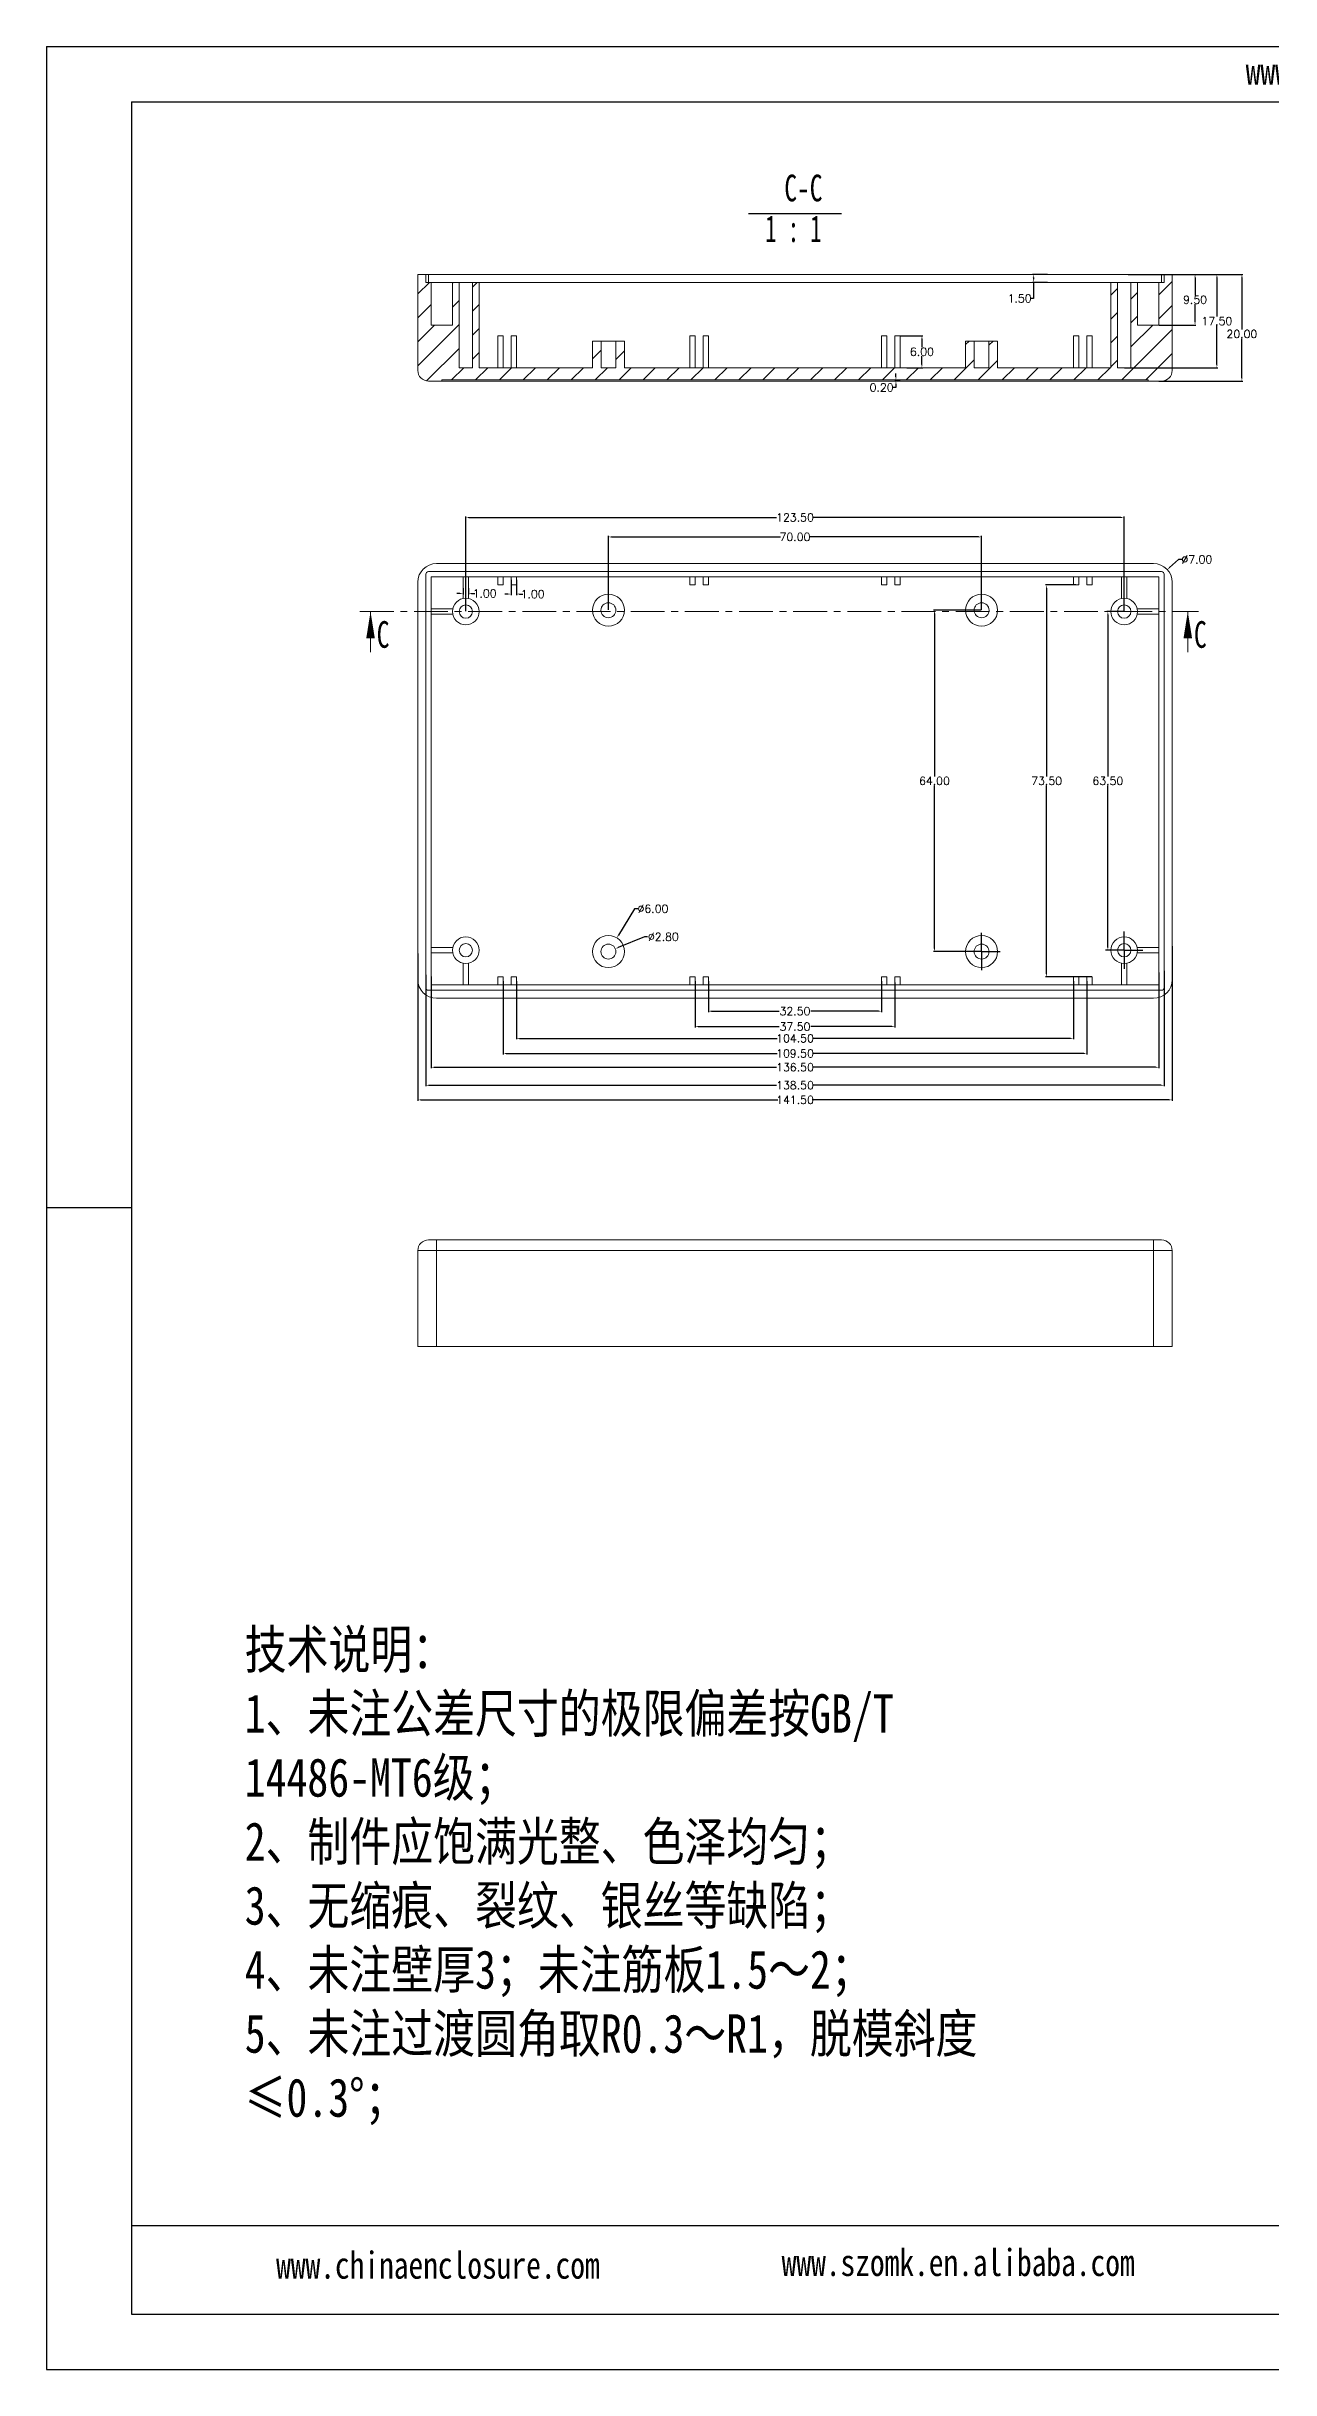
# Model space of a CAD drawing. Header units: inches. Extents: x 1849 to 3202, y 573 to 1008.
# Drawn here: x 2586.1 to 2815.7, y 573 to 1008.5 of the extents above; entities that cross this region are included whole.
import ezdxf

# ---------------------------------------------------------------- set-up
doc = ezdxf.new("R2010")
doc.units = ezdxf.units.IN
doc.linetypes.add('CENTER', pattern=[10.16, 6.35, -1.27, 1.27, -1.27])
doc.layers.add('10', color=7, linetype='Continuous')
doc.layers.add('文字', color=81, linetype='Continuous')
doc.styles.add('SLDTEXTSTYLE6', font='TXT', dxfattribs={"width": 0.7})
doc.styles.add('SLDTEXTSTYLE7', font='TXT', dxfattribs={"width": 0.62})
doc.styles.get("Standard").update_dxf_attribs({"font": 'txt', "bigfont": 'gbcbig.shx'})
doc.styles.add('宋体', font='', dxfattribs={"width": 0.8, "height": 3.5})
doc.styles.get('宋体').set_extended_font_data('SimSun')
doc.dimstyles.new('2', dxfattribs={"dimtxt": 1.5, "dimasz": 0.6, "dimexe": 0.18, "dimexo": 0.0625, "dimgap": 0.09, "dimtad": 0, "dimtih": 1, "dimtoh": 1, "dimzin": 0, "dimdsep": 46, "dimtxsty": 'Standard', "dimcen": 0, "dimadec": 0, "dimazin": 2, "dimtfac": 1, "dimtofl": 0, "dimtmove": 0, "dimatfit": 3, "dimfxl": 1, "dimtolj": 1, "dimtzin": 0, "dimarcsym": 0})

# ---------------------------------------------------------------- blocks, each defined once
blk = doc.blocks.new('SW_CENTERMARKSYMBOL_12')
at = {"layer": '10', "color": 0}
for p, q in [((-2.5, 0), (-3.5, 0)), ((0, 0), (-2.5, 0)), ((0, 2.5), (0, 3.5)), ((0, 0), (0, 2.5)), ((0, 0), (0, -2.5)), ((0, 0), (2.5, 0)), ((2.5, 0), (3.5, 0)), ((0, -2.5), (0, -3.5))]:
    blk.add_line(p, q, dxfattribs=at)
blk = doc.blocks.new('SW_CENTERMARKSYMBOL_19')
at = {"layer": '10', "color": 0}
for p, q in [((-2.5, 0), (-3.5, 0)), ((0, 0), (-2.5, 0)), ((0, 2.5), (0, 3.5)), ((0, 0), (0, 2.5)), ((0, 0), (0, -2.5)), ((0, 0), (2.5, 0)), ((2.5, 0), (3.5, 0)), ((0, -2.5), (0, -3.5))]:
    blk.add_line(p, q, dxfattribs=at)
blk = doc.blocks.new('SW_NOTE_1')
at = {"layer": '10', "color": 0}
blk.add_line((-4.36, -0.82), (13.09, -0.82), dxfattribs=at)
at = {"layer": '10', "color": 0, "char_height": 5, "attachment_point": 2}
for s, insert, style in [('C-C', (5.94, 6.45), 'SLDTEXTSTYLE6'), ('1 : 1', (4.07, -1.19), 'SLDTEXTSTYLE7')]:
    blk.add_mtext(s, dxfattribs=dict(at, insert=insert, style=style))
blk = doc.blocks.new('*D263')
at = {"color": 0, "lineweight": -2, "transparency": 16777216}
for p, q in [((2664.73, 902.61), (2664.73, 920.37)), ((2665.33, 920.19), (2723.02, 920.19)), ((2787.63, 920.19), (2729.95, 920.19)), ((2788.23, 902.61), (2788.23, 920.37))]:
    blk.add_line(p, q, dxfattribs=at)
at = {"color": 0, "transparency": 16777216}
for points in [[(2665.33, 920.29), (2665.33, 920.09), (2664.73, 920.19)], [(2787.63, 920.29), (2787.63, 920.09), (2788.23, 920.19)]]:
    blk.add_solid(points, dxfattribs=at)
at = {"layer": 'Defpoints', "color": 0, "transparency": 16777216}
for p in [(2788.23, 920.19), (2664.73, 902.55), (2788.23, 902.55)]:
    blk.add_point(p, dxfattribs=at)
at = {"color": 0, "transparency": 16777216, "insert": (2726.48, 920.19), "char_height": 1.5, "attachment_point": 5}
blk.add_mtext('\\A1;123.50', dxfattribs=at)
blk = doc.blocks.new('*D264')
at = {"color": 0, "lineweight": -2, "transparency": 16777216}
for p, q in [((2691.48, 902.86), (2691.48, 916.72)), ((2692.08, 916.54), (2723.77, 916.54)), ((2760.88, 916.54), (2729.2, 916.54)), ((2761.48, 902.86), (2761.48, 916.72))]:
    blk.add_line(p, q, dxfattribs=at)
at = {"color": 0, "transparency": 16777216}
for points in [[(2692.08, 916.64), (2692.08, 916.44), (2691.48, 916.54)], [(2760.88, 916.64), (2760.88, 916.44), (2761.48, 916.54)]]:
    blk.add_solid(points, dxfattribs=at)
at = {"layer": 'Defpoints', "color": 0, "transparency": 16777216}
for p in [(2761.48, 916.54), (2691.48, 902.8), (2761.48, 902.8)]:
    blk.add_point(p, dxfattribs=at)
at = {"color": 0, "transparency": 16777216, "insert": (2726.48, 916.54), "char_height": 1.5, "attachment_point": 5}
blk.add_mtext('\\A1;70.00', dxfattribs=at)
blk = doc.blocks.new('*D265')
at = {"color": 0, "lineweight": -2, "transparency": 16777216}
for p, q in [((2710.23, 833.23), (2710.23, 827.45)), ((2742.73, 833.23), (2742.73, 827.45)), ((2710.83, 827.63), (2723.52, 827.63)), ((2742.13, 827.63), (2729.45, 827.63))]:
    blk.add_line(p, q, dxfattribs=at)
at = {"color": 0, "transparency": 16777216}
for points in [[(2710.83, 827.73), (2710.83, 827.53), (2710.23, 827.63)], [(2742.13, 827.73), (2742.13, 827.53), (2742.73, 827.63)]]:
    blk.add_solid(points, dxfattribs=at)
at = {"layer": 'Defpoints', "color": 0, "transparency": 16777216}
for p in [(2710.23, 833.3), (2742.73, 833.3), (2742.73, 827.63)]:
    blk.add_point(p, dxfattribs=at)
at = {"color": 0, "transparency": 16777216, "insert": (2726.48, 827.63), "char_height": 1.5, "attachment_point": 5}
blk.add_mtext('\\A1;32.50', dxfattribs=at)
blk = doc.blocks.new('*D266')
at = {"color": 0, "lineweight": -2, "transparency": 16777216}
for p, q in [((2707.73, 833.23), (2707.73, 824.55)), ((2745.23, 832.98), (2745.23, 824.55)), ((2708.33, 824.73), (2723.52, 824.73)), ((2744.63, 824.73), (2729.45, 824.73))]:
    blk.add_line(p, q, dxfattribs=at)
at = {"color": 0, "transparency": 16777216}
for points in [[(2708.33, 824.83), (2708.33, 824.63), (2707.73, 824.73)], [(2744.63, 824.83), (2744.63, 824.63), (2745.23, 824.73)]]:
    blk.add_solid(points, dxfattribs=at)
at = {"layer": 'Defpoints', "color": 0, "transparency": 16777216}
for p in [(2707.73, 833.3), (2745.23, 833.04), (2745.23, 824.73)]:
    blk.add_point(p, dxfattribs=at)
at = {"color": 0, "transparency": 16777216, "insert": (2726.48, 824.73), "char_height": 1.5, "attachment_point": 5}
blk.add_mtext('\\A1;37.50', dxfattribs=at)
blk = doc.blocks.new('*D267')
at = {"color": 0, "lineweight": -2, "transparency": 16777216}
for p, q in [((2674.23, 833.23), (2674.23, 822.35)), ((2778.73, 833.23), (2778.73, 822.35)), ((2674.83, 822.53), (2723.14, 822.53)), ((2778.13, 822.53), (2729.82, 822.53))]:
    blk.add_line(p, q, dxfattribs=at)
at = {"color": 0, "transparency": 16777216}
for points in [[(2674.83, 822.63), (2674.83, 822.43), (2674.23, 822.53)], [(2778.13, 822.63), (2778.13, 822.43), (2778.73, 822.53)]]:
    blk.add_solid(points, dxfattribs=at)
at = {"layer": 'Defpoints', "color": 0, "transparency": 16777216}
for p in [(2674.23, 833.3), (2778.73, 833.3), (2778.73, 822.53)]:
    blk.add_point(p, dxfattribs=at)
at = {"color": 0, "transparency": 16777216, "insert": (2726.48, 822.53), "char_height": 1.5, "attachment_point": 5}
blk.add_mtext('\\A1;104.50', dxfattribs=at)
blk = doc.blocks.new('*D268')
at = {"color": 0, "lineweight": -2, "transparency": 16777216}
for p, q in [((2671.73, 833.23), (2671.73, 819.52)), ((2781.23, 833.23), (2781.23, 819.52)), ((2672.33, 819.7), (2723.14, 819.7)), ((2780.63, 819.7), (2729.82, 819.7))]:
    blk.add_line(p, q, dxfattribs=at)
at = {"color": 0, "transparency": 16777216}
for points in [[(2672.33, 819.8), (2672.33, 819.6), (2671.73, 819.7)], [(2780.63, 819.8), (2780.63, 819.6), (2781.23, 819.7)]]:
    blk.add_solid(points, dxfattribs=at)
at = {"layer": 'Defpoints', "color": 0, "transparency": 16777216}
for p in [(2671.73, 833.3), (2781.23, 833.3), (2671.73, 819.7)]:
    blk.add_point(p, dxfattribs=at)
at = {"color": 0, "transparency": 16777216, "insert": (2726.48, 819.7), "char_height": 1.5, "attachment_point": 5}
blk.add_mtext('\\A1;109.50', dxfattribs=at)
blk = doc.blocks.new('*D269')
at = {"color": 0, "lineweight": -2, "transparency": 16777216}
for p, q in [((2658.23, 834.15), (2658.23, 816.93)), ((2794.73, 834.88), (2794.73, 816.93)), ((2658.83, 817.11), (2723.02, 817.11)), ((2794.13, 817.11), (2729.95, 817.11))]:
    blk.add_line(p, q, dxfattribs=at)
at = {"color": 0, "transparency": 16777216}
for points in [[(2658.83, 817.21), (2658.83, 817.01), (2658.23, 817.11)], [(2794.13, 817.21), (2794.13, 817.01), (2794.73, 817.11)]]:
    blk.add_solid(points, dxfattribs=at)
at = {"layer": 'Defpoints', "color": 0, "transparency": 16777216}
for p in [(2658.23, 834.22), (2794.73, 834.95), (2794.73, 817.11)]:
    blk.add_point(p, dxfattribs=at)
at = {"color": 0, "transparency": 16777216, "insert": (2726.48, 817.11), "char_height": 1.5, "attachment_point": 5}
blk.add_mtext('\\A1;136.50', dxfattribs=at)
blk = doc.blocks.new('*D270')
at = {"color": 0, "lineweight": -2, "transparency": 16777216}
for p, q in [((2657.23, 834.41), (2657.23, 813.56)), ((2795.73, 835.21), (2795.73, 813.56)), ((2657.83, 813.74), (2723.02, 813.74)), ((2795.13, 813.74), (2729.95, 813.74))]:
    blk.add_line(p, q, dxfattribs=at)
at = {"color": 0, "transparency": 16777216}
for points in [[(2657.83, 813.84), (2657.83, 813.64), (2657.23, 813.74)], [(2795.13, 813.84), (2795.13, 813.64), (2795.73, 813.74)]]:
    blk.add_solid(points, dxfattribs=at)
at = {"layer": 'Defpoints', "color": 0, "transparency": 16777216}
for p in [(2657.23, 834.47), (2795.73, 835.27), (2795.73, 813.74)]:
    blk.add_point(p, dxfattribs=at)
at = {"color": 0, "transparency": 16777216, "insert": (2726.48, 813.74), "char_height": 1.5, "attachment_point": 5}
blk.add_mtext('\\A1;138.50', dxfattribs=at)
blk = doc.blocks.new('*D271')
at = {"color": 0, "lineweight": -2, "transparency": 16777216}
for p, q in [((2655.73, 838.42), (2655.73, 810.82)), ((2797.23, 839.83), (2797.23, 810.82)), ((2656.33, 811), (2723.27, 811)), ((2796.63, 811), (2729.7, 811))]:
    blk.add_line(p, q, dxfattribs=at)
at = {"color": 0, "transparency": 16777216}
for points in [[(2656.33, 811.1), (2656.33, 810.9), (2655.73, 811)], [(2796.63, 811.1), (2796.63, 810.9), (2797.23, 811)]]:
    blk.add_solid(points, dxfattribs=at)
at = {"layer": 'Defpoints', "color": 0, "transparency": 16777216}
for p in [(2655.73, 838.48), (2797.23, 839.89), (2797.23, 811)]:
    blk.add_point(p, dxfattribs=at)
at = {"color": 0, "transparency": 16777216, "insert": (2726.48, 811), "char_height": 1.5, "attachment_point": 5}
blk.add_mtext('\\A1;141.50', dxfattribs=at)
blk = doc.blocks.new('*D272')
at = {"color": 0, "lineweight": -2, "transparency": 16777216}
for p, q in [((2779.17, 907.55), (2773.5, 907.55)), ((2773.68, 906.95), (2773.68, 871.64)), ((2773.68, 834.65), (2773.68, 869.96)), ((2782.17, 834.05), (2773.5, 834.05))]:
    blk.add_line(p, q, dxfattribs=at)
at = {"color": 0, "transparency": 16777216}
for points in [[(2773.58, 906.95), (2773.78, 906.95), (2773.68, 907.55)], [(2773.58, 834.65), (2773.78, 834.65), (2773.68, 834.05)]]:
    blk.add_solid(points, dxfattribs=at)
at = {"layer": 'Defpoints', "color": 0, "transparency": 16777216}
for p in [(2773.68, 907.55), (2779.23, 907.55), (2782.23, 834.05)]:
    blk.add_point(p, dxfattribs=at)
at = {"color": 0, "transparency": 16777216, "insert": (2773.68, 870.8), "char_height": 1.5, "attachment_point": 5}
blk.add_mtext('\\A1;73.50', dxfattribs=at)
blk = doc.blocks.new('*D273')
at = {"color": 0, "lineweight": -2, "transparency": 16777216}
for p, q in [((2788.17, 902.55), (2784.99, 902.55)), ((2785.17, 901.95), (2785.17, 871.64)), ((2785.17, 839.65), (2785.17, 869.96)), ((2788.17, 839.05), (2784.99, 839.05))]:
    blk.add_line(p, q, dxfattribs=at)
at = {"color": 0, "transparency": 16777216}
for points in [[(2785.07, 901.95), (2785.27, 901.95), (2785.17, 902.55)], [(2785.07, 839.65), (2785.27, 839.65), (2785.17, 839.05)]]:
    blk.add_solid(points, dxfattribs=at)
at = {"layer": 'Defpoints', "color": 0, "transparency": 16777216}
for p in [(2788.23, 902.55), (2785.17, 839.05), (2788.23, 839.05)]:
    blk.add_point(p, dxfattribs=at)
at = {"color": 0, "transparency": 16777216, "insert": (2785.17, 870.8), "char_height": 1.5, "attachment_point": 5}
blk.add_mtext('\\A1;63.50', dxfattribs=at)
blk = doc.blocks.new('*D274')
at = {"color": 0, "lineweight": -2, "transparency": 16777216}
for p, q in [((2761.42, 902.8), (2752.46, 902.8)), ((2752.64, 902.2), (2752.64, 871.64)), ((2752.64, 839.4), (2752.64, 869.96)), ((2761.42, 838.8), (2752.46, 838.8))]:
    blk.add_line(p, q, dxfattribs=at)
at = {"color": 0, "transparency": 16777216}
for points in [[(2752.54, 902.2), (2752.74, 902.2), (2752.64, 902.8)], [(2752.54, 839.4), (2752.74, 839.4), (2752.64, 838.8)]]:
    blk.add_solid(points, dxfattribs=at)
at = {"layer": 'Defpoints', "color": 0, "transparency": 16777216}
for p in [(2761.48, 902.8), (2752.64, 838.8), (2761.48, 838.8)]:
    blk.add_point(p, dxfattribs=at)
at = {"color": 0, "transparency": 16777216, "insert": (2752.64, 870.8), "char_height": 1.5, "attachment_point": 5}
blk.add_mtext('\\A1;64.00', dxfattribs=at)
blk = doc.blocks.new('*D275')
at = {"color": 0, "lineweight": -2, "transparency": 16777216}
for p, q in [((2746.3, 954.26), (2750.47, 954.26)), ((2750.29, 953.66), (2750.29, 952.1)), ((2750.29, 948.86), (2750.29, 950.42)), ((2747.44, 948.26), (2750.47, 948.26))]:
    blk.add_line(p, q, dxfattribs=at)
at = {"color": 0, "transparency": 16777216}
for points in [[(2750.19, 953.66), (2750.39, 953.66), (2750.29, 954.26)], [(2750.19, 948.86), (2750.39, 948.86), (2750.29, 948.26)]]:
    blk.add_solid(points, dxfattribs=at)
at = {"layer": 'Defpoints', "color": 0, "transparency": 16777216}
for p in [(2746.23, 954.26), (2750.29, 954.26), (2747.37, 948.26)]:
    blk.add_point(p, dxfattribs=at)
at = {"color": 0, "transparency": 16777216, "insert": (2750.29, 951.26), "char_height": 1.5, "attachment_point": 5}
blk.add_mtext('\\A1;6.00', dxfattribs=at)
blk = doc.blocks.new('*D276')
at = {"color": 0, "lineweight": -2, "transparency": 16777216}
for p, q in [((2746.18, 945.96), (2745.24, 945.96)), ((2746.18, 945.76), (2745.24, 945.76)), ((2745.42, 946.56), (2745.42, 947.16)), ((2745.42, 945.16), (2745.42, 944.56)), ((2745.42, 944.56), (2744.82, 944.56))]:
    blk.add_line(p, q, dxfattribs=at)
at = {"color": 0, "transparency": 16777216}
for points in [[(2745.32, 946.56), (2745.52, 946.56), (2745.42, 945.96)], [(2745.32, 945.16), (2745.52, 945.16), (2745.42, 945.76)]]:
    blk.add_solid(points, dxfattribs=at)
at = {"layer": 'Defpoints', "color": 0, "transparency": 16777216}
for p in [(2745.42, 945.76), (2746.24, 945.96), (2746.24, 945.76)]:
    blk.add_point(p, dxfattribs=at)
at = {"color": 0, "transparency": 16777216, "insert": (2742.73, 944.56), "char_height": 1.5, "attachment_point": 5}
blk.add_mtext('\\A1;0.20', dxfattribs=at)
blk = doc.blocks.new('*D277')
at = {"color": 0, "lineweight": -2, "transparency": 16777216}
for p, q in [((2792.65, 965.76), (2810.49, 965.76)), ((2810.31, 965.16), (2810.31, 955.43)), ((2810.31, 946.36), (2810.31, 953.75)), ((2794.7, 945.76), (2810.49, 945.76))]:
    blk.add_line(p, q, dxfattribs=at)
at = {"color": 0, "transparency": 16777216}
for points in [[(2810.21, 965.16), (2810.41, 965.16), (2810.31, 965.76)], [(2810.21, 946.36), (2810.41, 946.36), (2810.31, 945.76)]]:
    blk.add_solid(points, dxfattribs=at)
at = {"layer": 'Defpoints', "color": 0, "transparency": 16777216}
for p in [(2792.59, 965.76), (2810.31, 965.76), (2794.63, 945.76)]:
    blk.add_point(p, dxfattribs=at)
at = {"color": 0, "transparency": 16777216, "insert": (2810.31, 954.59), "char_height": 1.5, "attachment_point": 5}
blk.add_mtext('\\A1;20.00', dxfattribs=at)
blk = doc.blocks.new('*D278')
at = {"color": 0, "lineweight": -2, "transparency": 16777216}
for p, q in [((2773.86, 965.76), (2771.01, 965.76)), ((2773.86, 964.26), (2771.01, 964.26)), ((2771.19, 965.16), (2771.19, 964.86)), ((2771.19, 964.26), (2771.19, 961.25)), ((2771.19, 961.25), (2770.59, 961.25))]:
    blk.add_line(p, q, dxfattribs=at)
at = {"color": 0, "transparency": 16777216}
for points in [[(2771.09, 965.16), (2771.29, 965.16), (2771.19, 965.76)], [(2771.09, 964.86), (2771.29, 964.86), (2771.19, 964.26)]]:
    blk.add_solid(points, dxfattribs=at)
at = {"layer": 'Defpoints', "color": 0, "transparency": 16777216}
for p in [(2771.19, 964.26), (2773.93, 965.76), (2773.93, 964.26)]:
    blk.add_point(p, dxfattribs=at)
at = {"color": 0, "transparency": 16777216, "insert": (2768.62, 961.25), "char_height": 1.5, "attachment_point": 5}
blk.add_mtext('\\A1;1.50', dxfattribs=at)
blk = doc.blocks.new('*D279')
at = {"color": 0, "lineweight": -2, "transparency": 16777216}
for p, q in [((2792.71, 965.76), (2801.7, 965.76)), ((2801.52, 965.16), (2801.52, 961.85)), ((2801.52, 956.86), (2801.52, 960.17)), ((2794.8, 956.26), (2801.7, 956.26))]:
    blk.add_line(p, q, dxfattribs=at)
at = {"color": 0, "transparency": 16777216}
for points in [[(2801.42, 965.16), (2801.62, 965.16), (2801.52, 965.76)], [(2801.42, 956.86), (2801.62, 956.86), (2801.52, 956.26)]]:
    blk.add_solid(points, dxfattribs=at)
at = {"layer": 'Defpoints', "color": 0, "transparency": 16777216}
for p in [(2792.65, 965.76), (2801.52, 965.76), (2794.73, 956.26)]:
    blk.add_point(p, dxfattribs=at)
at = {"color": 0, "transparency": 16777216, "insert": (2801.52, 961.01), "char_height": 1.5, "attachment_point": 5}
blk.add_mtext('\\A1;9.50', dxfattribs=at)
blk = doc.blocks.new('*D280')
at = {"color": 0, "lineweight": -2, "transparency": 16777216}
for p, q in [((2788.95, 965.76), (2805.8, 965.76)), ((2805.62, 965.16), (2805.62, 957.85)), ((2805.62, 948.86), (2805.62, 956.17)), ((2788.3, 948.26), (2805.8, 948.26))]:
    blk.add_line(p, q, dxfattribs=at)
at = {"color": 0, "transparency": 16777216}
for points in [[(2805.52, 965.16), (2805.72, 965.16), (2805.62, 965.76)], [(2805.52, 948.86), (2805.72, 948.86), (2805.62, 948.26)]]:
    blk.add_solid(points, dxfattribs=at)
at = {"layer": 'Defpoints', "color": 0, "transparency": 16777216}
for p in [(2788.89, 965.76), (2805.62, 965.76), (2788.23, 948.26)]:
    blk.add_point(p, dxfattribs=at)
at = {"color": 0, "transparency": 16777216, "insert": (2805.62, 957.01), "char_height": 1.5, "attachment_point": 5}
blk.add_mtext('\\A1;17.50', dxfattribs=at)
blk = doc.blocks.new('*D281')
at = {"color": 0, "lineweight": -2, "transparency": 16777216}
for p, q in [((2798.42, 912.33), (2796.76, 910.81)), ((2799.02, 912.33), (2798.42, 912.33))]:
    blk.add_line(p, q, dxfattribs=at)
at = {"color": 0, "transparency": 16777216}
blk.add_solid([(2796.69, 910.89), (2796.83, 910.74), (2796.32, 910.41)], dxfattribs=at)
at = {"layer": 'Defpoints', "color": 0, "transparency": 16777216}
for p in [(2796.32, 910.41), (2791.15, 905.69)]:
    blk.add_point(p, dxfattribs=at)
at = {"color": 0, "transparency": 16777216, "insert": (2801.86, 912.33), "char_height": 1.5, "attachment_point": 5}
blk.add_mtext('\\A1;∅7.00', dxfattribs=at)
blk = doc.blocks.new('*D286')
at = {"color": 0, "lineweight": -2, "transparency": 16777216}
for p, q in [((2673.23, 908.5), (2673.23, 905.65)), ((2674.23, 908.5), (2674.23, 905.65)), ((2672.63, 905.83), (2672.03, 905.83)), ((2674.83, 905.83), (2675.43, 905.83))]:
    blk.add_line(p, q, dxfattribs=at)
at = {"color": 0, "transparency": 16777216}
for points in [[(2672.63, 905.93), (2672.63, 905.73), (2673.23, 905.83)], [(2674.83, 905.93), (2674.83, 905.73), (2674.23, 905.83)]]:
    blk.add_solid(points, dxfattribs=at)
at = {"layer": 'Defpoints', "color": 0, "transparency": 16777216}
for p in [(2673.23, 908.56), (2674.23, 908.56), (2674.23, 905.83)]:
    blk.add_point(p, dxfattribs=at)
at = {"color": 0, "transparency": 16777216, "insert": (2677.27, 905.83), "char_height": 1.5, "attachment_point": 5}
blk.add_mtext('\\A1;1.00', dxfattribs=at)
blk = doc.blocks.new('*D287')
at = {"color": 0, "lineweight": -2, "transparency": 16777216}
for p, q in [((2663.63, 905.95), (2663.03, 905.95)), ((2664.23, 906.96), (2664.23, 905.77)), ((2665.23, 906.96), (2665.23, 905.77)), ((2665.83, 905.95), (2666.43, 905.95))]:
    blk.add_line(p, q, dxfattribs=at)
at = {"color": 0, "transparency": 16777216}
for points in [[(2663.63, 906.05), (2663.63, 905.85), (2664.23, 905.95)], [(2665.83, 906.05), (2665.83, 905.85), (2665.23, 905.95)]]:
    blk.add_solid(points, dxfattribs=at)
at = {"layer": 'Defpoints', "color": 0, "transparency": 16777216}
for p in [(2664.23, 907.02), (2665.23, 907.02), (2665.23, 905.95)]:
    blk.add_point(p, dxfattribs=at)
at = {"color": 0, "transparency": 16777216, "insert": (2668.27, 905.95), "char_height": 1.5, "attachment_point": 5}
blk.add_mtext('\\A1;1.00', dxfattribs=at)
blk = doc.blocks.new('*D288')
at = {"color": 0, "lineweight": -2, "transparency": 16777216}
for p, q in [((2696.4, 846.83), (2693.36, 841.87)), ((2697, 846.83), (2696.4, 846.83))]:
    blk.add_line(p, q, dxfattribs=at)
at = {"color": 0, "transparency": 16777216}
blk.add_solid([(2693.28, 841.92), (2693.45, 841.81), (2693.05, 841.36)], dxfattribs=at)
at = {"layer": 'Defpoints', "color": 0, "transparency": 16777216}
for p in [(2693.05, 841.36), (2689.92, 836.24)]:
    blk.add_point(p, dxfattribs=at)
at = {"color": 0, "transparency": 16777216, "insert": (2699.84, 846.83), "char_height": 1.5, "attachment_point": 5}
blk.add_mtext('\\A1;∅6.00', dxfattribs=at)
blk = doc.blocks.new('*D289')
at = {"color": 0, "lineweight": -2, "transparency": 16777216}
for p, q in [((2698.23, 841.57), (2693.33, 839.56)), ((2698.83, 841.57), (2698.23, 841.57))]:
    blk.add_line(p, q, dxfattribs=at)
at = {"color": 0, "transparency": 16777216}
blk.add_solid([(2693.3, 839.65), (2693.37, 839.46), (2692.78, 839.33)], dxfattribs=at)
at = {"layer": 'Defpoints', "color": 0, "transparency": 16777216}
for p in [(2690.19, 838.26), (2692.78, 839.33)]:
    blk.add_point(p, dxfattribs=at)
at = {"color": 0, "transparency": 16777216, "insert": (2701.79, 841.57), "char_height": 1.5, "attachment_point": 5}
blk.add_mtext('\\A1;∅2.80', dxfattribs=at)

msp = doc.modelspace()

# ---------------------------------------------------------------- hatches: boundary and pattern name
at = {"linetype": 'Continuous', "lineweight": 0}
h = msp.add_hatch(dxfattribs=at)
h.set_pattern_fill('ANSI31', color=4, style=0)
h.set_pattern_definition([(45, (1991.646, 194.7352), (-2.245064, 2.245064), [])])
edge = h.paths.add_edge_path(flags=0)
edge.add_line((2758.495, 948.263), (2694.475, 948.263))
edge.add_line((2694.475, 948.263), (2694.475, 953.263))
edge.add_line((2694.475, 953.263), (2692.862, 953.263))
edge.add_line((2692.862, 953.263), (2692.862, 948.263))
edge.add_line((2692.862, 948.263), (2690.107, 948.263))
edge.add_line((2690.107, 948.263), (2690.107, 953.263))
edge.add_line((2690.107, 953.263), (2688.495, 953.263))
edge.add_line((2688.495, 953.263), (2688.495, 948.263))
edge.add_line((2688.495, 948.263), (2667.235, 948.263))
edge.add_line((2667.235, 948.263), (2667.235, 964.263))
edge.add_line((2667.235, 964.263), (2665.985, 964.263))
edge.add_line((2665.985, 964.263), (2665.985, 948.263))
edge.add_line((2665.985, 948.263), (2663.485, 948.263))
edge.add_line((2663.485, 948.263), (2663.485, 964.263))
edge.add_line((2663.485, 964.263), (2662.235, 964.263))
edge.add_line((2662.235, 964.263), (2662.235, 956.263))
edge.add_line((2662.235, 956.263), (2658.235, 956.263))
edge.add_line((2658.235, 956.263), (2658.235, 964.263))
edge.add_line((2658.235, 964.263), (2657.235, 964.263))
edge.add_line((2657.235, 964.263), (2657.235, 965.763))
edge.add_line((2657.235, 965.763), (2655.735, 965.763))
edge.add_line((2655.735, 965.763), (2655.735, 947.763))
edge.add_arc((2657.735, 947.763), 2, 180, 270)
edge.add_line((2657.735, 945.763), (2660.235, 945.763))
edge.add_line((2660.235, 945.763), (2660.235, 945.963))
edge.add_line((2660.235, 945.963), (2792.735, 945.963))
edge.add_line((2792.735, 945.963), (2792.735, 945.763))
edge.add_line((2792.735, 945.763), (2795.235, 945.763))
edge.add_arc((2795.235, 947.763), 2, 270, 360)
edge.add_line((2797.235, 947.763), (2797.235, 965.763))
edge.add_line((2797.235, 965.763), (2795.735, 965.763))
edge.add_line((2795.735, 965.763), (2795.735, 964.263))
edge.add_line((2795.735, 964.263), (2794.735, 964.263))
edge.add_line((2794.735, 964.263), (2794.735, 956.263))
edge.add_line((2794.735, 956.263), (2790.735, 956.263))
edge.add_line((2790.735, 956.263), (2790.735, 964.263))
edge.add_line((2790.735, 964.263), (2789.485, 964.263))
edge.add_line((2789.485, 964.263), (2789.485, 948.263))
edge.add_line((2789.485, 948.263), (2786.985, 948.263))
edge.add_line((2786.985, 948.263), (2786.985, 964.263))
edge.add_line((2786.985, 964.263), (2785.735, 964.263))
edge.add_line((2785.735, 964.263), (2785.735, 948.263))
edge.add_line((2785.735, 948.263), (2764.475, 948.263))
edge.add_line((2764.475, 948.263), (2764.475, 953.263))
edge.add_line((2764.475, 953.263), (2762.862, 953.263))
edge.add_line((2762.862, 953.263), (2762.862, 948.263))
edge.add_line((2762.862, 948.263), (2760.107, 948.263))
edge.add_line((2760.107, 948.263), (2760.107, 953.263))
edge.add_line((2760.107, 953.263), (2758.495, 953.263))
edge.add_line((2758.495, 953.263), (2758.495, 948.263))

# ---------------------------------------------------------------- linework, layer by layer
for p, q in [((2586.072, 1008.495), (3202.047, 1008.495)), ((2586.072, 1008.495), (2586.072, 572.957)), ((2602.011, 998.125), (3191.677, 998.125)), ((2602.011, 998.125), (2602.011, 583.327)), ((2602.011, 790.726), (2586.072, 790.726)), ((2586.072, 774.595), (2586.072, 572.957)), ((2818.359, 599.919), (2602.011, 599.919)), ((2602.011, 583.327), (3191.677, 583.327)), ((2586.072, 572.957), (3202.047, 572.957)), ((2586.072, 572.957), (2871.246, 572.957))]:
    msp.add_line(p, q)
at = {"color": 7, "linetype": 'Continuous', "lineweight": 15}
for p, q in [((2655.735, 947.763), (2655.735, 965.763)), ((2655.735, 965.763), (2657.235, 965.763)), ((2657.235, 965.763), (2657.235, 964.263)), ((2657.235, 965.763), (2657.735, 965.763)), ((2658.235, 964.263), (2657.235, 964.263)), ((2657.735, 965.763), (2657.735, 964.263)), ((2795.235, 965.763), (2657.735, 965.763)), ((2658.235, 956.263), (2658.235, 964.263)), ((2662.235, 964.263), (2658.235, 964.263)), ((2662.235, 956.263), (2662.235, 964.263)), ((2663.485, 964.263), (2662.235, 964.263)), ((2663.485, 948.263), (2663.485, 964.263)), ((2665.985, 964.263), (2663.485, 964.263)), ((2665.985, 964.263), (2665.985, 948.263)), ((2667.235, 964.263), (2665.985, 964.263)), ((2667.235, 964.263), (2667.235, 948.263)), ((2785.735, 964.263), (2667.235, 964.263)), ((2785.735, 964.263), (2785.735, 948.263)), ((2786.985, 964.263), (2785.735, 964.263)), ((2786.985, 964.263), (2786.985, 948.263)), ((2786.985, 964.263), (2789.485, 964.263)), ((2789.485, 948.263), (2789.485, 964.263)), ((2790.735, 964.263), (2789.485, 964.263)), ((2790.735, 956.263), (2790.735, 964.263)), ((2794.735, 964.263), (2790.735, 964.263)), ((2794.735, 964.263), (2794.735, 956.263)), ((2795.735, 964.263), (2794.735, 964.263)), ((2795.235, 964.263), (2795.235, 965.763)), ((2795.235, 965.763), (2795.735, 965.763)), ((2795.735, 964.263), (2795.735, 965.763)), ((2795.735, 965.763), (2797.235, 965.763)), ((2797.235, 965.763), (2797.235, 947.763)), ((2662.235, 956.263), (2658.235, 956.263)), ((2670.735, 954.263), (2670.735, 948.263)), ((2670.735, 954.263), (2671.735, 954.263)), ((2671.735, 954.263), (2671.735, 948.263)), ((2673.235, 954.263), (2674.235, 954.263)), ((2673.235, 954.263), (2673.235, 948.263)), ((2674.235, 954.263), (2674.235, 948.263)), ((2706.735, 954.263), (2706.735, 948.263)), ((2706.735, 954.263), (2707.735, 954.263)), ((2707.735, 954.263), (2707.735, 948.263)), ((2709.235, 954.263), (2710.235, 954.263)), ((2709.235, 954.263), (2709.235, 948.263)), ((2710.235, 954.263), (2710.235, 948.263)), ((2742.735, 954.263), (2742.735, 948.263)), ((2743.735, 954.263), (2742.735, 954.263)), ((2743.735, 954.263), (2743.735, 948.263)), ((2746.235, 954.263), (2745.235, 954.263)), ((2745.235, 954.263), (2745.235, 948.263)), ((2746.235, 954.263), (2746.235, 948.263)), ((2778.735, 954.263), (2778.735, 948.263)), ((2779.735, 954.263), (2778.735, 954.263)), ((2779.735, 954.263), (2779.735, 948.263)), ((2782.235, 954.263), (2781.235, 954.263)), ((2781.235, 954.263), (2781.235, 948.263)), ((2782.235, 954.263), (2782.235, 948.263)), ((2794.735, 956.263), (2790.735, 956.263)), ((2688.485, 953.263), (2688.485, 948.263)), ((2688.485, 953.263), (2688.495, 953.263)), ((2688.495, 948.263), (2688.495, 953.263)), ((2690.107, 953.263), (2688.495, 953.263)), ((2690.107, 948.263), (2690.107, 953.263)), ((2692.862, 953.263), (2690.107, 953.263)), ((2692.862, 953.263), (2692.862, 948.263)), ((2694.475, 953.263), (2692.862, 953.263)), ((2694.475, 953.263), (2694.475, 948.263)), ((2694.475, 953.263), (2694.485, 953.263)), ((2694.485, 948.263), (2694.485, 953.263)), ((2758.485, 953.263), (2758.485, 948.263)), ((2758.495, 953.263), (2758.485, 953.263)), ((2758.495, 953.263), (2758.495, 948.263)), ((2760.107, 953.263), (2758.495, 953.263)), ((2760.107, 953.263), (2760.107, 948.263)), ((2760.107, 953.263), (2762.862, 953.263)), ((2762.862, 948.263), (2762.862, 953.263)), ((2764.475, 953.263), (2762.862, 953.263)), ((2764.475, 948.263), (2764.475, 953.263)), ((2764.485, 953.263), (2764.475, 953.263)), ((2764.485, 948.263), (2764.485, 953.263)), ((2657.735, 945.763), (2660.235, 945.763)), ((2660.235, 945.963), (2660.235, 945.763)), ((2792.735, 945.963), (2660.235, 945.963)), ((2660.235, 945.763), (2792.735, 945.763)), ((2663.485, 948.263), (2665.985, 948.263)), ((2667.235, 948.263), (2688.495, 948.263)), ((2690.107, 948.263), (2692.862, 948.263)), ((2694.475, 948.263), (2758.495, 948.263)), ((2760.107, 948.263), (2762.862, 948.263)), ((2764.475, 948.263), (2785.735, 948.263)), ((2786.985, 948.263), (2789.485, 948.263)), ((2792.735, 945.763), (2792.735, 945.963)), ((2792.735, 945.763), (2795.235, 945.763)), ((2793.735, 911.546), (2659.235, 911.546)), ((2655.735, 908.046), (2655.735, 833.546)), ((2657.235, 909.546), (2657.235, 832.046)), ((2795.235, 910.046), (2657.735, 910.046)), ((2794.735, 909.046), (2658.235, 909.046)), ((2658.235, 909.046), (2658.235, 832.546)), ((2664.235, 909.046), (2664.235, 904.996)), ((2665.235, 904.996), (2665.235, 909.046)), ((2670.735, 909.046), (2670.735, 907.546)), ((2670.735, 907.546), (2671.735, 907.546)), ((2671.735, 907.546), (2671.735, 909.046)), ((2673.235, 909.046), (2673.235, 907.546)), ((2673.235, 907.546), (2674.235, 907.546)), ((2674.235, 907.546), (2674.235, 909.046)), ((2706.735, 909.046), (2706.735, 907.546)), ((2706.735, 907.546), (2707.735, 907.546)), ((2707.735, 907.546), (2707.735, 909.046)), ((2709.235, 909.046), (2709.235, 907.546)), ((2709.235, 907.546), (2710.235, 907.546)), ((2710.235, 907.546), (2710.235, 909.046)), ((2742.735, 907.546), (2742.735, 909.046)), ((2743.735, 907.546), (2742.735, 907.546)), ((2743.735, 909.046), (2743.735, 907.546)), ((2745.235, 907.546), (2745.235, 909.046)), ((2746.235, 907.546), (2745.235, 907.546)), ((2746.235, 909.046), (2746.235, 907.546)), ((2778.735, 907.546), (2778.735, 909.046)), ((2779.735, 907.546), (2778.735, 907.546)), ((2779.735, 909.046), (2779.735, 907.546)), ((2781.235, 907.546), (2781.235, 909.046)), ((2782.235, 907.546), (2781.235, 907.546)), ((2782.235, 909.046), (2782.235, 907.546)), ((2787.735, 904.996), (2787.735, 909.046)), ((2788.735, 909.046), (2788.735, 904.996)), ((2794.735, 832.546), (2794.735, 909.046)), ((2795.735, 832.046), (2795.735, 909.546)), ((2797.235, 833.546), (2797.235, 908.046)), ((2662.285, 903.046), (2658.235, 903.046)), ((2658.235, 902.046), (2662.285, 902.046)), ((2790.684, 903.046), (2794.735, 903.046)), ((2794.735, 902.046), (2790.684, 902.046)), ((2658.235, 839.546), (2662.285, 839.546)), ((2662.285, 838.546), (2658.235, 838.546)), ((2664.235, 832.546), (2664.235, 836.597)), ((2665.235, 836.597), (2665.235, 832.546)), ((2787.735, 836.597), (2787.735, 832.546)), ((2788.735, 832.546), (2788.735, 836.597)), ((2794.735, 839.546), (2790.684, 839.546)), ((2790.684, 838.546), (2794.735, 838.546)), ((2658.235, 832.546), (2794.735, 832.546)), ((2670.735, 834.046), (2671.735, 834.046)), ((2670.735, 832.546), (2670.735, 834.046)), ((2671.735, 834.046), (2671.735, 832.546)), ((2673.235, 834.046), (2674.235, 834.046)), ((2673.235, 832.546), (2673.235, 834.046)), ((2674.235, 834.046), (2674.235, 832.546)), ((2706.735, 834.046), (2707.735, 834.046)), ((2706.735, 832.546), (2706.735, 834.046)), ((2707.735, 834.046), (2707.735, 832.546)), ((2709.235, 834.046), (2710.235, 834.046)), ((2709.235, 832.546), (2709.235, 834.046)), ((2710.235, 834.046), (2710.235, 832.546)), ((2742.735, 834.046), (2742.735, 832.546)), ((2743.735, 834.046), (2742.735, 834.046)), ((2743.735, 832.546), (2743.735, 834.046)), ((2746.235, 834.046), (2745.235, 834.046)), ((2745.235, 834.046), (2745.235, 832.546)), ((2746.235, 832.546), (2746.235, 834.046)), ((2778.735, 834.046), (2778.735, 832.546)), ((2779.735, 834.046), (2778.735, 834.046)), ((2779.735, 832.546), (2779.735, 834.046)), ((2781.235, 834.046), (2781.235, 832.546)), ((2782.235, 834.046), (2781.235, 834.046)), ((2782.235, 832.546), (2782.235, 834.046)), ((2657.735, 831.546), (2795.235, 831.546)), ((2659.235, 830.046), (2793.735, 830.046)), ((2657.735, 784.744), (2659.235, 784.744)), ((2659.235, 782.744), (2659.235, 784.744)), ((2659.235, 784.744), (2793.735, 784.744)), ((2793.735, 782.744), (2793.735, 784.744)), ((2793.735, 784.744), (2795.235, 784.744)), ((2659.235, 782.744), (2655.735, 782.744)), ((2655.735, 764.744), (2655.735, 782.744)), ((2793.735, 782.744), (2659.235, 782.744)), ((2659.235, 782.744), (2659.235, 764.744)), ((2797.235, 782.744), (2793.735, 782.744)), ((2793.735, 764.744), (2793.735, 782.744)), ((2797.235, 782.744), (2797.235, 764.744)), ((2659.235, 764.744), (2655.735, 764.744)), ((2793.735, 764.744), (2659.235, 764.744)), ((2797.235, 764.744), (2793.735, 764.744))]:
    msp.add_line(p, q, dxfattribs=at)
at = {"color": 2, "linetype": 'CENTER', "lineweight": 0}
msp.add_line((2644.863, 902.546), (2802.161, 902.546), dxfattribs=at)
at = {"color": 7, "linetype": 'Continuous', "lineweight": 0}
for p, q in [((2646.863, 894.946), (2646.863, 902.546)), ((2800.161, 894.946), (2800.161, 902.546))]:
    msp.add_line(p, q, dxfattribs=at)
at = {"color": 7, "linetype": 'Continuous', "lineweight": 15}
for centre, radius in [((2664.735, 902.546), 2.5), ((2664.735, 902.546), 1.25), ((2691.485, 902.796), 3), ((2691.485, 902.796), 1.4), ((2761.485, 902.796), 3), ((2761.485, 902.796), 1.4), ((2788.235, 902.546), 2.5), ((2788.235, 902.546), 1.25), ((2664.735, 839.046), 2.5), ((2691.485, 838.796), 3), ((2761.485, 838.796), 3), ((2788.235, 839.046), 2.5), ((2664.735, 839.046), 1.25), ((2691.485, 838.796), 1.4), ((2761.485, 838.796), 1.4), ((2788.235, 839.046), 1.25)]:
    msp.add_circle(centre, radius, dxfattribs=at)
for centre, radius, start, end in [((2657.735, 947.763), 2, 180, 270), ((2795.235, 947.763), 2, 270, 0), ((2659.235, 908.046), 3.5, 90, 180), ((2793.735, 908.046), 3.5, 0, 90), ((2657.735, 909.546), 0.5, 90, 180), ((2795.235, 909.546), 0.5, 0, 90), ((2659.235, 833.546), 3.5, 180, 270), ((2657.735, 832.046), 0.5, 180, 270), ((2793.735, 833.546), 3.5, 270, 0), ((2795.235, 832.046), 0.5, 270, 0), ((2657.735, 782.744), 2, 90, 180), ((2795.235, 782.744), 2, 0, 90)]:
    msp.add_arc(centre, radius, start, end, dxfattribs=at)
at = {"color": 7, "linetype": 'Continuous', "lineweight": 0}
for points in [[(2646.863, 902.546), (2646.063, 897.546), (2647.663, 897.546)], [(2800.161, 902.546), (2799.361, 897.546), (2800.961, 897.546)]]:
    msp.add_solid(points, dxfattribs=at)

# ---------------------------------------------------------------- block references
at = {"layer": '10'}
for name, p in [('SW_NOTE_1', (2722.12, 978.013)), ('SW_CENTERMARKSYMBOL_19', (2761.485, 838.796)), ('SW_CENTERMARKSYMBOL_12', (2788.235, 839.046))]:
    msp.add_blockref(name, p, dxfattribs=at)

# ---------------------------------------------------------------- texts
at = {"color": 7, "linetype": 'Continuous', "char_height": 5, "attachment_point": 1, "style": 'SLDTEXTSTYLE6'}
for insert in [(2648.028, 900.753), (2801.325, 900.753)]:
    msp.add_mtext('C', dxfattribs=dict(at, insert=insert))
at = {"layer": '文字', "color": 0, "attachment_point": 1, "style": '宋体'}
for s, insert, char_height, width in [('www.chinaenclosure.com', (2811.032, 1006.404), 5.06975, 89.0707), ('{\\H1.111x;技术说明：\\P1、未注公差尺寸的极限偏差按GB/T 14486-MT6级；\\P2、制件应饱满光整、色泽均匀；\\P3、无缩痕、裂纹、银丝等缺陷；\\P4、未注壁厚3；未注筋板1.5～2；\\P5、未注过渡圆角取R0.3～R1，脱模斜度≤0.3%%D；}', (2623.262, 711.575), 6.48122, 145.98558), ('www.chinaenclosure.com', (2629.156, 595.063), 5.06975, 89.0707), ('www.szomk.en.alibaba.com', (2723.982, 595.565), 5.06975, 89.0707)]:
    msp.add_mtext(s, dxfattribs=dict(at, insert=insert, char_height=char_height, width=width))

# ---------------------------------------------------------------- dimensions: what is measured, and where the dimension line sits
for base, p1, p2, picture, middle in [((2771.186, 964.263), (2773.927, 965.763), (2773.927, 964.263), '*D278', (2768.621, 961.246)), ((2810.313, 965.763), (2794.634, 945.763), (2792.586, 965.763), '*D277', (2810.313, 954.586)), ((2801.516, 965.763), (2794.735, 956.263), (2792.648, 965.763), '*D279', (2801.516, 961.013))]:
    dim = msp.add_linear_dim(base=base, p1=p1, p2=p2, angle=90, dimstyle='2')
    dim.commit()
    dim.dimension.update_dxf_attribs({"geometry": picture, "text_midpoint": middle, "dimtype": 160})
for base, p1, p2, picture, middle in [((2805.617, 965.763), (2788.235, 948.263), (2788.889, 965.763), '*D280', (2805.617, 957.013)), ((2750.29, 954.263), (2747.374, 948.263), (2746.235, 954.263), '*D275', (2750.29, 951.263)), ((2745.425, 945.763), (2746.24, 945.963), (2746.24, 945.763), '*D276', (2742.735, 944.563)), ((2773.676, 907.546), (2782.235, 834.046), (2779.235, 907.546), '*D272', (2773.676, 870.796)), ((2752.645, 838.796), (2761.485, 902.796), (2761.485, 838.796), '*D274', (2752.645, 870.796)), ((2785.17, 839.046), (2788.235, 902.546), (2788.235, 839.046), '*D273', (2785.17, 870.796))]:
    dim = msp.add_linear_dim(base=base, p1=p1, p2=p2, angle=90, dimstyle='2')
    dim.commit()
    dim.dimension.update_dxf_attribs({"geometry": picture, "text_midpoint": middle})
for base, p1, p2, picture, middle in [((2788.235, 920.188), (2664.735, 902.546), (2788.235, 902.546), '*D263', (2726.485, 920.188)), ((2761.485, 916.537), (2691.485, 902.796), (2761.485, 902.796), '*D264', (2726.485, 916.537))]:
    dim = msp.add_linear_dim(base=base, p1=p1, p2=p2, dimstyle='2')
    dim.commit()
    dim.dimension.update_dxf_attribs({"geometry": picture, "text_midpoint": middle, "dimtype": 160})
for p1, p2, picture, middle in [((2791.151, 905.686), (2796.319, 910.407), '*D281', (2801.864, 912.329)), ((2689.919, 836.238), (2693.051, 841.355), '*D288', (2699.845, 846.833)), ((2690.19, 838.264), (2692.78, 839.329), '*D289', (2701.793, 841.569))]:
    dim = msp.add_diameter_dim_2p(p1=p1, p2=p2, dimstyle='2')
    dim.commit()
    dim.dimension.update_dxf_attribs({"geometry": picture, "text_midpoint": middle, "dimtype": 163})
for base, p1, p2, picture, middle in [((2665.235, 905.95), (2664.235, 907.021), (2665.235, 907.021), '*D287', (2668.275, 905.95)), ((2674.235, 905.828), (2673.235, 908.564), (2674.235, 908.564), '*D286', (2677.275, 905.828)), ((2797.235, 810.998), (2655.735, 838.479), (2797.235, 839.889), '*D271', (2726.485, 810.998)), ((2795.735, 813.743), (2657.235, 834.472), (2795.735, 835.27), '*D270', (2726.485, 813.743)), ((2794.735, 817.109), (2658.235, 834.217), (2794.735, 834.946), '*D269', (2726.485, 817.109)), ((2671.735, 819.703), (2781.235, 833.296), (2671.735, 833.296), '*D268', (2726.485, 819.703)), ((2778.735, 822.534), (2674.235, 833.296), (2778.735, 833.296), '*D267', (2726.485, 822.534)), ((2745.235, 824.728), (2707.735, 833.296), (2745.235, 833.043), '*D266', (2726.485, 824.728)), ((2742.735, 827.627), (2710.235, 833.296), (2742.735, 833.296), '*D265', (2726.485, 827.627))]:
    dim = msp.add_linear_dim(base=base, p1=p1, p2=p2, dimstyle='2')
    dim.commit()
    dim.dimension.update_dxf_attribs({"geometry": picture, "text_midpoint": middle})

doc.saveas('drawing.dxf')
